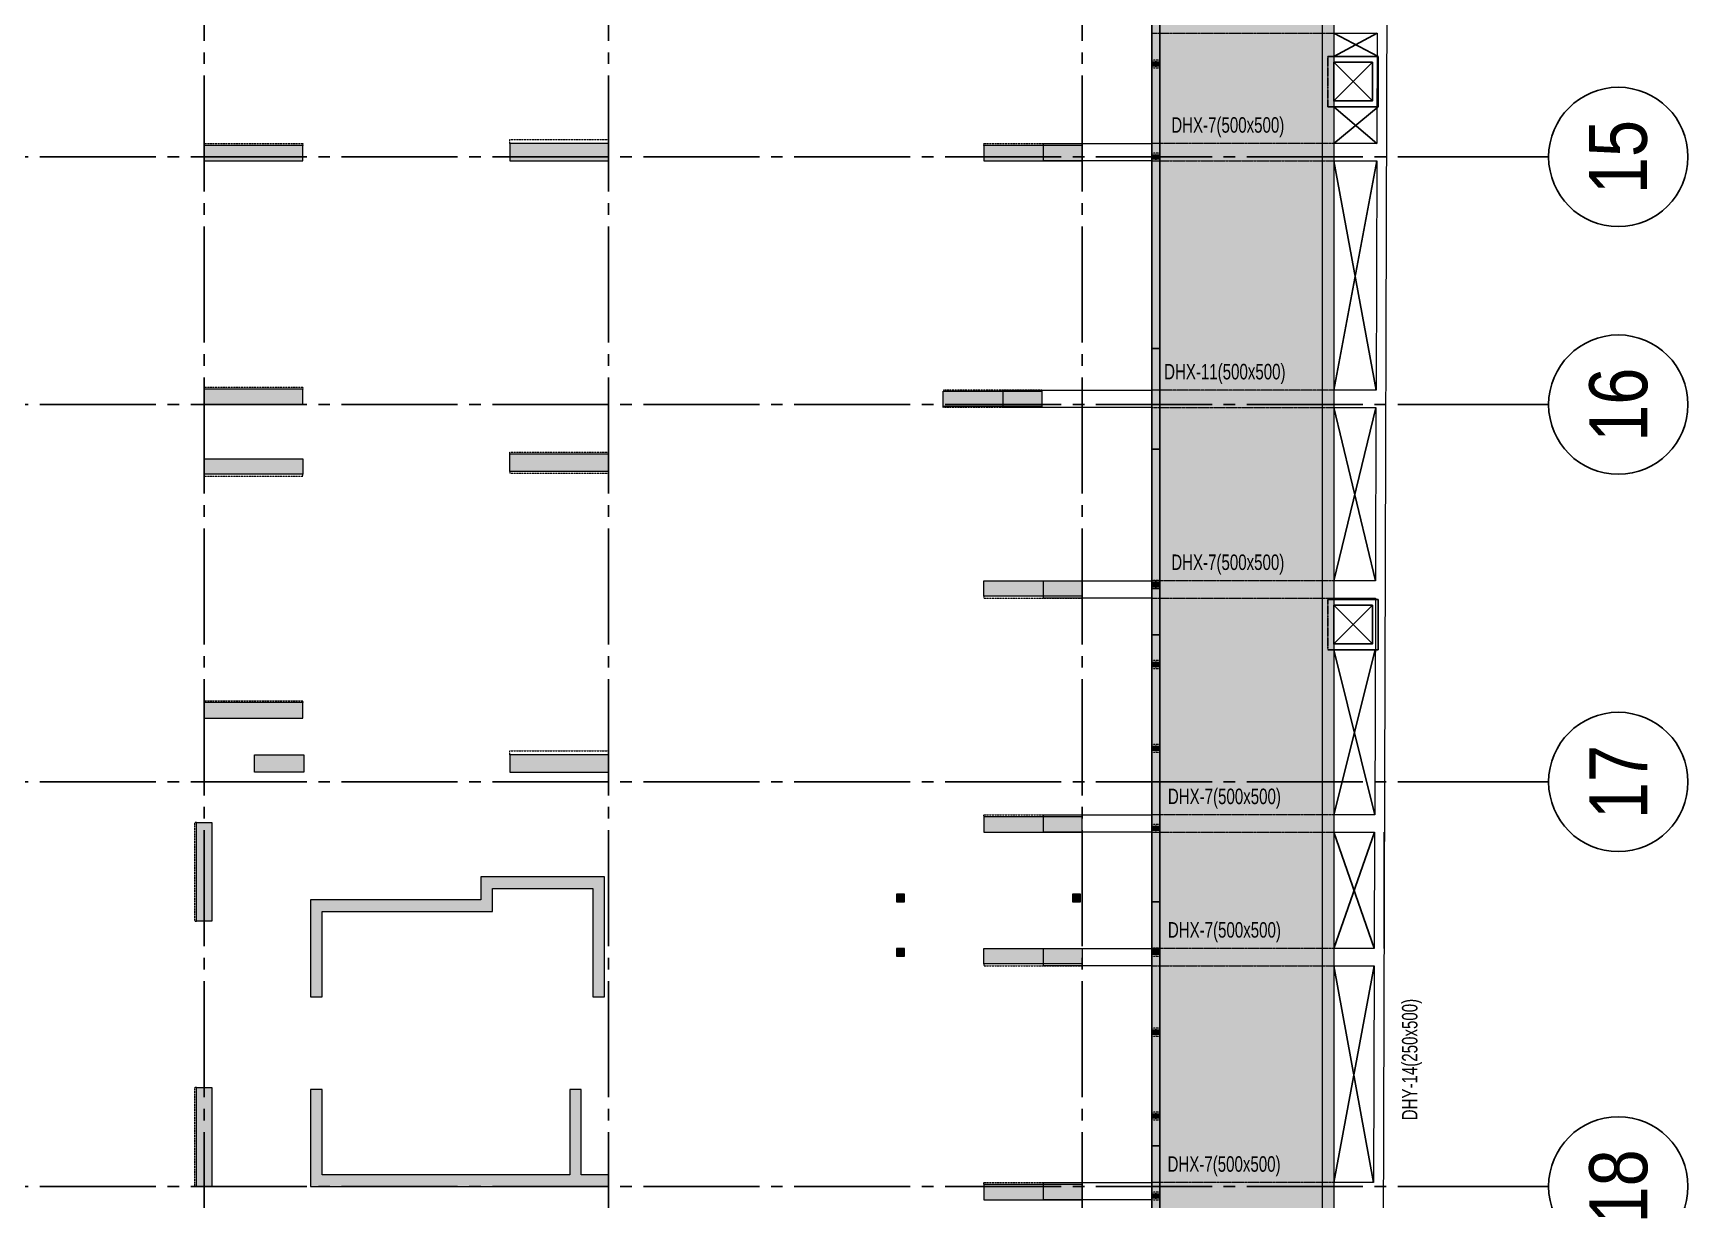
# Model space of a CAD drawing. Header units: millimetres. Extents: x 397144 to 10081729, y 99180 to 1327802.
# Drawn here: x 5022320 to 5065093, y 480210 to 510360 of the extents above; entities that cross this region are included whole.
import ezdxf
from ezdxf.enums import TextEntityAlignment as Align

# ---------------------------------------------------------------- set-up
doc = ezdxf.new("R2010")
doc.units = ezdxf.units.MM
for name, pattern in [('CHG_XX_Cot_Tang 1$0$CENTER', [20.2, 12.7, -2.5, 2.5, -2.5]), ('CHG_XX_Cot_Tang 1$0$CENTER2', [28.575, 19.05, -3.175, 3.175, -3.175]), ('CHG_XX_Cot_Tang 1$0$HIDDEN', [0.375, 0.25, -0.125]), ('CHG_XX_Cot_Tang 1$0$MB_Luoi truc$0$HTT Hidden 21', [3, 2, -1]), ('CHG_XX_Damsan_Tang 1_-0.150$0$HIDDEN', [0.375, 0.25, -0.125]), ('CHG_XX_Damsan_Tang 1_-0.150$0$HTT Hidden 10.5', [1.5, 1, -0.5]), ('CHG_XX_Luoi truc$0$MB_Luoi truc$0$Center101', [13, 10, -1, 1, -1])]:
    doc.linetypes.add(name, pattern=pattern)
doc.layers.get('0').update_dxf_attribs({"linetype": 'CONTINUOUS'})
doc.layers.get('Defpoints').update_dxf_attribs({"color": 12, "linetype": 'CONTINUOUS'})
for name, color, linetype in [("CHG_XX_Cot_Tang 1$0$'S_Concrete_Center_1", 8, 'CHG_XX_Cot_Tang 1$0$CENTER2'), ("CHG_XX_Cot_Tang 1$0$'S_Steel_ Bold", 8, 'CONTINUOUS'), ('CHG_XX_Cot_Tang 1$0$Vach VH3', 3, 'CONTINUOUS'), ("CHG_XX_Damsan_Tang 1_-0.150$0$'S_General_Hatch_8", 8, 'CONTINUOUS'), ('CHG_XX_Damsan_Tang 1_-0.150$0$DTE-H-GDRAIN WATER', 1, 'CHG_XX_Damsan_Tang 1_-0.150$0$HTT Hidden 10.5'), ('CHG_XX_Luoi truc$0$Grid', 34, 'CONTINUOUS'), ('CHG_XX_Luoi truc$0$Grid Line', 8, 'CHG_XX_Luoi truc$0$MB_Luoi truc$0$Center101'), ('dim', 1, 'CONTINUOUS')]:
    doc.layers.add(name, color=color, linetype=linetype)
for name, color, linetype, lineweight in [("CHG_XX_Cot_Tang 1$0$'S_Steel_Cont_2 Normal", 2, 'CONTINUOUS', 25), ("CHG_XX_Cot_Tang 1$0$'S_Steel_Cont_2 Normal_Plate", 150, 'CONTINUOUS', 15), ('CHG_XX_Cot_Tang 1$0$Cot thep', 51, 'CONTINUOUS', 15), ('CHG_XX_Cot_Tang 1$0$Net thay Tuong', 3, 'CONTINUOUS', 20), ('CHG_XX_Cot_Tang 1$0$NS-Pier', 150, 'CONTINUOUS', 9), ('CHG_XX_Cot_Tang 1$0$NS-Pier @ 1', 150, 'CONTINUOUS', 9), ('CHG_XX_Cot_Tang 1$0$NS-Pier @ 100', 150, 'CONTINUOUS', 9), ('CHG_XX_Cot_Tang 1$0$NS-Pier @ 150', 150, 'CONTINUOUS', 9), ('CHG_XX_Cot_Tang 1$0$NS-Pier @ 200', 150, 'CONTINUOUS', 9), ('CHG_XX_Cot_Tang 1$0$NS-Pier @ 350', 150, 'CONTINUOUS', 9), ('CHG_XX_Cot_Tang 1$0$S_Concrete_Cont_2 Normal', 2, 'CONTINUOUS', 13), ("CHG_XX_Damsan_Tang 1_-0.150$0$'S_Concrete_Cont_2 Normal", 2, 'CONTINUOUS', 13), ("CHG_XX_Damsan_Tang 1_-0.150$0$'S_General_Hidden_1 Thin", 1, 'CHG_XX_Damsan_Tang 1_-0.150$0$HIDDEN', 18), ('TEXT', 7, 'CONTINUOUS', 15)]:
    doc.layers.add(name, color=color, linetype=linetype, lineweight=lineweight)
doc.styles.add('CHG_XX_Luoi truc$0$MB_Luoi truc$0$Grid A-F$0$VNI-HelveCB', font='VHELVCB_0.TTF')
doc.styles.add('TTP-HelCon', font='VHELVCN_0.TTF')

# ---------------------------------------------------------------- blocks, each defined once
blk = doc.blocks.new('*U882')
at = {"layer": 'CHG_XX_Cot_Tang 1$0$NS-Pier @ 1'}
h = blk.add_hatch(color=256, dxfattribs=at)
h.dxf.hatch_style = 1
h.paths.add_polyline_path([(400, 0), (0, 0), (0, -2550), (400, -2550)])
at = {"layer": 'CHG_XX_Cot_Tang 1$0$NS-Pier @ 100'}
h = blk.add_hatch(color=256, dxfattribs=at)
h.dxf.hatch_style = 1
h.paths.add_polyline_path([(400, 0), (0, 0), (0, -2550), (400, -2550)])
at = {"layer": 'CHG_XX_Cot_Tang 1$0$NS-Pier @ 150'}
h = blk.add_hatch(color=256, dxfattribs=at)
h.dxf.hatch_style = 1
h.paths.add_polyline_path([(400, 0), (0, 0), (0, -2550), (400, -2550)])
at = {"layer": 'CHG_XX_Cot_Tang 1$0$NS-Pier @ 200'}
h = blk.add_hatch(color=256, dxfattribs=at)
h.dxf.hatch_style = 1
h.paths.add_polyline_path([(400, 0), (0, 0), (0, -2550), (400, -2550)])
at = {"layer": 'CHG_XX_Cot_Tang 1$0$NS-Pier @ 350'}
h = blk.add_hatch(color=256, dxfattribs=at)
h.dxf.hatch_style = 1
h.paths.add_polyline_path([(400, 0), (0, 0), (0, -2550), (400, -2550)])
blk = doc.blocks.new('CHG_XX_Cot_Tang 1$0$Block A_C450x2250')
at = {"layer": 'CHG_XX_Cot_Tang 1$0$NS-Pier', "color": 9, "linetype": 'CHG_XX_Cot_Tang 1$0$MB_Luoi truc$0$HTT Hidden 21'}
blk.add_lwpolyline([(0, 0), (-50, 0), (-50, -2550), (0, -2550)], dxfattribs=at)
at = {"layer": 'CHG_XX_Cot_Tang 1$0$NS-Pier'}
blk.add_lwpolyline([(400, -2550), (0, -2550), (0, 0), (400, 0)], close=True, dxfattribs=at)
blk.add_blockref('*U882', (0, 0), dxfattribs=at)
blk = doc.blocks.new('*U869')
at = {"layer": "CHG_XX_Cot_Tang 1$0$'S_Steel_ Bold", "linetype": 'CHG_XX_Cot_Tang 1$0$CENTER', "ltscale": 0.05}
for p, q in [((-13, 0), (13, 0)), ((0, 13), (0, -13))]:
    blk.add_line(p, q, dxfattribs=at)
at = {"layer": "CHG_XX_Cot_Tang 1$0$'S_Steel_ Bold", "color": 1}
blk.add_circle((0, 0), 7, dxfattribs=at)
blk = doc.blocks.new('CHG_XX_Cot_Tang 1$0$A$C42BB3C5E')
at = {"color": 8, "linetype": 'CHG_XX_Cot_Tang 1$0$MB_Luoi truc$0$HTT Hidden 21'}
blk.add_lwpolyline([(-75, -113), (125, -113), (125, 87), (-75, 87)], close=True, dxfattribs=at)
at = {"layer": "CHG_XX_Cot_Tang 1$0$'S_Concrete_Center_1"}
for p, q in [((25, 63), (25, -88)), ((125, -13), (-83, -13))]:
    blk.add_line(p, q, dxfattribs=at)
at = {"layer": "CHG_XX_Cot_Tang 1$0$'S_Steel_Cont_2 Normal"}
blk.add_lwpolyline([(-37, -15, 0.414214), (-43, -21), (-43, -50), (-50, -50), (-50, 25), (-43, 25), (-43, -4, 0.414214), (-37, -10), (87, -10, 0.414214), (93, -4), (93, 25), (100, 25), (100, -50), (93, -50), (93, -21, 0.414214), (87, -15)], format="xyb", close=True, dxfattribs=at)
at = {"layer": "CHG_XX_Cot_Tang 1$0$'S_Steel_Cont_2 Normal_Plate"}
blk.add_lwpolyline([(115, 45), (115, -70), (-65, -70), (-65, 45)], close=True, dxfattribs=at)
at = {"layer": "CHG_XX_Cot_Tang 1$0$'S_Steel_ Bold"}
for p in [(-10, 20), (60, 20)]:
    blk.add_blockref('*U869', p, dxfattribs=at)
at = {"layer": "CHG_XX_Cot_Tang 1$0$'S_Steel_ Bold", "xscale": -1, "rotation": 180}
for p in [(-10, -45), (60, -45)]:
    blk.add_blockref('*U869', p, dxfattribs=at)
blk = doc.blocks.new('CHG_XX_Cot_Tang 1$0$net pergola')
at = {"layer": 'CHG_XX_Cot_Tang 1$0$Net thay Tuong', "rotation": 180}
for p in [(67057, -10262), (67057, -12662), (67057, -23712), (67057, -25779), (67057, -27946), (67057, -30012), (67057, -33212), (67057, -35279), (67057, -37446), (67057, -39512)]:
    blk.add_blockref('CHG_XX_Cot_Tang 1$0$A$C42BB3C5E', p, dxfattribs=at)
blk = doc.blocks.new('*U883')
at = {"layer": 'CHG_XX_Cot_Tang 1$0$NS-Pier @ 1'}
h = blk.add_hatch(color=256, dxfattribs=at)
h.dxf.hatch_style = 1
h.paths.add_polyline_path([(200, 0), (-200, 0), (-200, -2550), (200, -2550)])
at = {"layer": 'CHG_XX_Cot_Tang 1$0$NS-Pier @ 100'}
h = blk.add_hatch(color=256, dxfattribs=at)
h.dxf.hatch_style = 1
h.paths.add_polyline_path([(200, 0), (-200, 0), (-200, -2550), (200, -2550)])
at = {"layer": 'CHG_XX_Cot_Tang 1$0$NS-Pier @ 150'}
h = blk.add_hatch(color=256, dxfattribs=at)
h.dxf.hatch_style = 1
h.paths.add_polyline_path([(200, 0), (-200, 0), (-200, -2550), (200, -2550)])
at = {"layer": 'CHG_XX_Cot_Tang 1$0$NS-Pier @ 200'}
h = blk.add_hatch(color=256, dxfattribs=at)
h.dxf.hatch_style = 1
h.paths.add_polyline_path([(200, 0), (-200, 0), (-200, -2550), (200, -2550)])
at = {"layer": 'CHG_XX_Cot_Tang 1$0$NS-Pier @ 350'}
h = blk.add_hatch(color=256, dxfattribs=at)
h.dxf.hatch_style = 1
h.paths.add_polyline_path([(200, 0), (-200, 0), (-200, -2550), (200, -2550)])
blk = doc.blocks.new('CHG_XX_Cot_Tang 1$0$400x2250_cen')
at = {"layer": 'CHG_XX_Cot_Tang 1$0$NS-Pier', "color": 9, "linetype": 'CHG_XX_Cot_Tang 1$0$MB_Luoi truc$0$HTT Hidden 21'}
for points in [[(-200, 0), (-225, 0), (-225, -2550), (-200, -2550)], [(200, 0), (225, 0), (225, -2550), (200, -2550)]]:
    blk.add_lwpolyline(points, dxfattribs=at)
at = {"layer": 'CHG_XX_Cot_Tang 1$0$NS-Pier'}
blk.add_lwpolyline([(200, -2550), (-200, -2550), (-200, 0), (200, 0)], close=True, dxfattribs=at)
blk.add_blockref('*U883', (0, 0), dxfattribs=at)
blk = doc.blocks.new('*U885')
at = {"layer": 'CHG_XX_Cot_Tang 1$0$NS-Pier @ 1'}
h = blk.add_hatch(color=256, dxfattribs=at)
h.dxf.hatch_style = 1
h.paths.add_polyline_path([(225, 0), (-225, 0), (-225, -2550), (225, -2550)])
at = {"layer": 'CHG_XX_Cot_Tang 1$0$NS-Pier @ 100'}
h = blk.add_hatch(color=256, dxfattribs=at)
h.dxf.hatch_style = 1
h.paths.add_polyline_path([(225, 0), (-225, 0), (-225, -2550), (225, -2550)])
at = {"layer": 'CHG_XX_Cot_Tang 1$0$NS-Pier @ 150'}
h = blk.add_hatch(color=256, dxfattribs=at)
h.dxf.hatch_style = 1
h.paths.add_polyline_path([(225, 0), (-225, 0), (-225, -2550), (225, -2550)])
at = {"layer": 'CHG_XX_Cot_Tang 1$0$NS-Pier @ 200'}
h = blk.add_hatch(color=256, dxfattribs=at)
h.dxf.hatch_style = 1
h.paths.add_polyline_path([(225, 0), (-225, 0), (-225, -2550), (225, -2550)])
at = {"layer": 'CHG_XX_Cot_Tang 1$0$NS-Pier @ 350'}
h = blk.add_hatch(color=256, dxfattribs=at)
h.dxf.hatch_style = 1
h.paths.add_polyline_path([(225, 0), (-225, 0), (-225, -2550), (225, -2550)])
blk = doc.blocks.new('CHG_XX_Cot_Tang 1$0$450x2550_cen')
at = {"layer": 'CHG_XX_Cot_Tang 1$0$NS-Pier', "color": 9, "linetype": 'CHG_XX_Cot_Tang 1$0$MB_Luoi truc$0$HTT Hidden 21'}
for points in [[(-225, 0), (-275, 0), (-275, -2550), (-225, -2550)], [(225, 0), (275, 0), (275, -2550), (225, -2550)]]:
    blk.add_lwpolyline(points, dxfattribs=at)
at = {"layer": 'CHG_XX_Cot_Tang 1$0$NS-Pier'}
blk.add_lwpolyline([(225, -2550), (-225, -2550), (-225, 0), (225, 0)], close=True, dxfattribs=at)
blk.add_blockref('*U885', (0, 0), dxfattribs=at)
blk = doc.blocks.new('*U884')
at = {"layer": 'CHG_XX_Cot_Tang 1$0$NS-Pier @ 1'}
h = blk.add_hatch(color=256, dxfattribs=at)
h.dxf.hatch_style = 1
h.paths.add_polyline_path([(0, 0), (-450, 0), (-450, -2550), (0, -2550)])
at = {"layer": 'CHG_XX_Cot_Tang 1$0$NS-Pier @ 100'}
h = blk.add_hatch(color=256, dxfattribs=at)
h.dxf.hatch_style = 1
h.paths.add_polyline_path([(0, 0), (-450, 0), (-450, -2550), (0, -2550)])
at = {"layer": 'CHG_XX_Cot_Tang 1$0$NS-Pier @ 150'}
h = blk.add_hatch(color=256, dxfattribs=at)
h.dxf.hatch_style = 1
h.paths.add_polyline_path([(0, 0), (-450, 0), (-450, -2550), (0, -2550)])
at = {"layer": 'CHG_XX_Cot_Tang 1$0$NS-Pier @ 200'}
h = blk.add_hatch(color=256, dxfattribs=at)
h.dxf.hatch_style = 1
h.paths.add_polyline_path([(0, 0), (-450, 0), (-450, -2550), (0, -2550)])
at = {"layer": 'CHG_XX_Cot_Tang 1$0$NS-Pier @ 350'}
h = blk.add_hatch(color=256, dxfattribs=at)
h.dxf.hatch_style = 1
h.paths.add_polyline_path([(0, 0), (-450, 0), (-450, -2550), (0, -2550)])
blk = doc.blocks.new('CHG_XX_Cot_Tang 1$0$C550x2550')
at = {"layer": 'CHG_XX_Cot_Tang 1$0$NS-Pier', "color": 9, "linetype": 'CHG_XX_Cot_Tang 1$0$MB_Luoi truc$0$HTT Hidden 21'}
blk.add_lwpolyline([(-450, 0), (-550, 0), (-550, -2550), (-450, -2550)], dxfattribs=at)
at = {"layer": 'CHG_XX_Cot_Tang 1$0$NS-Pier'}
blk.add_lwpolyline([(0, -2550), (-450, -2550), (-450, 0), (0, 0)], close=True, dxfattribs=at)
blk.add_blockref('*U884', (0, 0), dxfattribs=at)
blk = doc.blocks.new('*U875')
at = {"layer": 'CHG_XX_Luoi truc$0$Grid Line'}
blk.add_line((0, 0), (0, 608), dxfattribs=at)
at = {"layer": 'CHG_XX_Luoi truc$0$Grid', "lineweight": -2, "style": 'CHG_XX_Luoi truc$0$MB_Luoi truc$0$Grid A-F$0$VNI-HelveCB'}
for tag, p in [('GRIDSUB', (0, 617)), ('GRID', (0, -9))]:
    blk.add_attdef(tag, text='', height=5, dxfattribs=at).set_placement(p, align=Align.MIDDLE)
blk = doc.blocks.new('*U877')
at = {"layer": 'CHG_XX_Luoi truc$0$Grid', "lineweight": -2}
blk.add_line((0, -3), (0, 0), dxfattribs=at)
blk.add_circle((0, -9), 6, dxfattribs=at)
at = {"layer": 'CHG_XX_Luoi truc$0$Grid Line'}
blk.add_line((0, 0), (0, 438), dxfattribs=at)
at = {"layer": 'CHG_XX_Luoi truc$0$Grid', "lineweight": -2, "style": 'CHG_XX_Luoi truc$0$MB_Luoi truc$0$Grid A-F$0$VNI-HelveCB'}
for tag, p in [('GRIDSUB', (0, 447)), ('GRID', (0, -9))]:
    blk.add_attdef(tag, text='', height=5, dxfattribs=at).set_placement(p, align=Align.MIDDLE)
blk = doc.blocks.new('CHG_XX_Luoi truc')
at = {"layer": 'CHG_XX_Luoi truc$0$Grid', "xscale": 300, "yscale": 300, "zscale": 300}
for p in [(76850, -12747), (87300, -12747), (99550, -12747)]:
    blk.add_blockref('*U875', p, dxfattribs=at)
at = {"layer": 'CHG_XX_Luoi truc$0$Grid'}
ref = blk.add_blockref('*U877', (110703, 38850), dxfattribs=dict(at, xscale=300.0000000000013, yscale=300.0000000000013, zscale=300.0000000000013, rotation=90))
ref.add_attrib('GRID', '15', dxfattribs={"lineweight": -2, "height": 1500, "rotation": 90, "style": 'CHG_XX_Luoi truc$0$MB_Luoi truc$0$Grid A-F$0$VNI-HelveCB'}).set_placement((113403, 38850), align=Align.MIDDLE)
ref = blk.add_blockref('*U877', (110703, 32450), dxfattribs=dict(at, xscale=300.0000000000013, yscale=300.0000000000013, zscale=300.0000000000013, rotation=90))
ref.add_attrib('GRID', '16', dxfattribs={"lineweight": -2, "height": 1500, "rotation": 90, "style": 'CHG_XX_Luoi truc$0$MB_Luoi truc$0$Grid A-F$0$VNI-HelveCB'}).set_placement((113403, 32450), align=Align.MIDDLE)
ref = blk.add_blockref('*U877', (110703, 22700), dxfattribs=dict(at, xscale=300.0000000000013, yscale=300.0000000000013, zscale=300.0000000000013, rotation=90))
ref.add_attrib('GRID', '17', dxfattribs={"lineweight": -2, "height": 1500, "rotation": 90, "style": 'CHG_XX_Luoi truc$0$MB_Luoi truc$0$Grid A-F$0$VNI-HelveCB'}).set_placement((113403, 22700), align=Align.MIDDLE)
ref = blk.add_blockref('*U877', (110703, 12250), dxfattribs=dict(at, xscale=300.0000000000013, yscale=300.0000000000013, zscale=300.0000000000013, rotation=90))
ref.add_attrib('GRID', '18', dxfattribs={"lineweight": -2, "height": 1500, "rotation": 90, "style": 'CHG_XX_Luoi truc$0$MB_Luoi truc$0$Grid A-F$0$VNI-HelveCB'}).set_placement((113403, 12250), align=Align.MIDDLE)
blk = doc.blocks.new('CHG_XX_Cot_Tang 1$0$cot thong gio')
at = {"layer": 'CHG_XX_Cot_Tang 1$0$S_Concrete_Cont_2 Normal', "color": 3, "ltscale": 0.8}
blk.add_lwpolyline([(-100, -70), (100, -70), (100, 130), (-100, 130)], close=True, dxfattribs=at)
blk.add_solid([(-100, 130), (-100, -70), (100, 130), (100, -70)], dxfattribs=at)
blk = doc.blocks.new('*U888')
at = {"layer": 'CHG_XX_Cot_Tang 1$0$NS-Pier @ 1'}
h = blk.add_hatch(color=256, dxfattribs=at)
h.dxf.hatch_style = 1
h.paths.add_polyline_path([(78150, 23400), (78150, 22950), (79425, 22950), (79425, 23400)])
at = {"layer": 'CHG_XX_Cot_Tang 1$0$NS-Pier @ 150'}
h = blk.add_hatch(color=256, dxfattribs=at)
h.dxf.hatch_style = 1
h.paths.add_polyline_path([(78150, 23400), (78150, 22950), (79425, 22950), (79425, 23400)])
blk = doc.blocks.new('CHG_XX_Cot_Tang 1')
at = {"layer": 'CHG_XX_Cot_Tang 1$0$NS-Pier'}
h = blk.add_hatch(color=256, dxfattribs=at)
h.dxf.hatch_style = 1
h.paths.add_polyline_path([(84300, 19950), (86900, 19950), (86900, 17150), (87200, 17150), (87200, 20250), (84000, 20250), (84000, 19650), (79600, 19650), (79600, 17150), (79900, 17150), (79900, 19350), (84300, 19350)])
h = blk.add_hatch(color=256, dxfattribs=at)
h.dxf.hatch_style = 1
h.paths.add_polyline_path([(87300, 12550), (86600, 12550), (86600, 14750), (86300, 14750), (86300, 12550), (79900, 12550), (79900, 14750), (79600, 14750), (79600, 12250), (87300, 12250)])
at = {"layer": 'CHG_XX_Cot_Tang 1$0$NS-Pier', "linetype": 'Continuous', "ltscale": 5}
blk.add_lwpolyline([(-300, 85450), (-10900, 85450), (-10900, 163400), (99639.2, 163400), (106050, 158254.3), (106050, -6022), (103575.5, -9000), (32350, -9000), (32350, 84050), (-300, 84050)], close=True, dxfattribs=at)
at = {"layer": 'CHG_XX_Cot_Tang 1$0$NS-Pier', "linetype": 'CHG_XX_Cot_Tang 1$0$HIDDEN', "ltscale": 5}
blk.add_lwpolyline([(32650, 84350), (0, 84350), (0, 85750), (-10600, 85750), (-10600, 163100), (99533.7, 163100), (105750, 158110.4), (105750, -5913.6), (103434.7, -8700), (32650, -8700), (32650, 84350), (32650, -8700), (103404.7, -8700)], dxfattribs=at)
at = {"layer": 'CHG_XX_Cot_Tang 1$0$NS-Pier'}
blk.add_lwpolyline([(79425, 23400), (79425, 22950), (78150, 22950), (78150, 23400)], close=True, dxfattribs=at)
for points in [[(87200, 17150), (87200, 20250), (84000, 20250), (84000, 19650), (79600, 19650), (79600, 17150), (79900, 17150), (79900, 19350), (84300, 19350), (84300, 19950), (86900, 19950), (86900, 17150), (87200, 17150)], [(79600, 14750), (79600, 12250), (87300, 12250), (87300, 12550), (86600, 12550), (86600, 14750), (86300, 14750), (86300, 12550), (79900, 12550), (79900, 14750), (79600, 14750)]]:
    blk.add_lwpolyline(points, dxfattribs=at)
at = {"layer": 'CHG_XX_Cot_Tang 1$0$Vach VH3'}
for p, q in [((101350, 50233.2), (101350, -1800)), ((101550, 50315.8), (101550, -2000)), ((101350, 33900), (101550, 33900)), ((101350, 31300), (101550, 31300)), ((101350, 27700), (101550, 27700)), ((101350, 26500), (101550, 26500)), ((101350, 19600), (101550, 19600)), ((101350, 18400), (101550, 18400)), ((101350, 13300), (101550, 13300))]:
    blk.add_line(p, q, dxfattribs=at)
at = {"layer": 'CHG_XX_Cot_Tang 1$0$Cot thep'}
blk.add_blockref('CHG_XX_Cot_Tang 1$0$net pergola', (34418.2, 51500), dxfattribs=at)
at = {"layer": 'CHG_XX_Cot_Tang 1$0$NS-Pier'}
for name, p in [('CHG_XX_Luoi truc', (0, 0)), ('*U888', (0, 0)), ('CHG_XX_Cot_Tang 1$0$Block A_C450x2250', (76650, 21650)), ('CHG_XX_Cot_Tang 1$0$Block A_C450x2250', (76650, 14800))]:
    blk.add_blockref(name, p, dxfattribs=at)
at = {"layer": 'CHG_XX_Cot_Tang 1$0$NS-Pier', "xscale": -1, "rotation": 90}
for p in [(76850, 39150), (97000, 39150), (76850, 32850), (76850, 24750), (97000, 21800), (97000, 12300)]:
    blk.add_blockref('CHG_XX_Cot_Tang 1$0$Block A_C450x2250', p, dxfattribs=at)
at = {"layer": 'CHG_XX_Cot_Tang 1$0$NS-Pier', "color": 8, "linetype": 'CHG_XX_Cot_Tang 1$0$MB_Luoi truc$0$HTT Hidden 21', "rotation": 270}
blk.add_blockref('CHG_XX_Cot_Tang 1$0$400x2250_cen', (98500, 32600), dxfattribs=at)
at = {"layer": 'CHG_XX_Cot_Tang 1$0$NS-Pier', "rotation": 90.00000000000001}
for p in [(76850, 30650), (97000, 27500), (97000, 18000)]:
    blk.add_blockref('CHG_XX_Cot_Tang 1$0$Block A_C450x2250', p, dxfattribs=at)
at = {"layer": 'CHG_XX_Cot_Tang 1$0$S_Concrete_Cont_2 Normal'}
for p in [(94850, 19669.6), (99400, 19670), (94850, 18270)]:
    blk.add_blockref('CHG_XX_Cot_Tang 1$0$cot thong gio', p, dxfattribs=at)
at = {"layer": 'Defpoints', "color": 8, "linetype": 'CHG_XX_Cot_Tang 1$0$MB_Luoi truc$0$HTT Hidden 21', "xscale": -1, "rotation": 90}
for p in [(84750, 38750), (84750, 22950)]:
    blk.add_blockref('CHG_XX_Cot_Tang 1$0$C550x2550', p, dxfattribs=at)
at = {"layer": 'Defpoints', "color": 8, "linetype": 'CHG_XX_Cot_Tang 1$0$MB_Luoi truc$0$HTT Hidden 21', "rotation": 90}
blk.add_blockref('CHG_XX_Cot_Tang 1$0$450x2550_cen', (84750, 30950), dxfattribs=at)
blk = doc.blocks.new('CHG_XX_Damsan_Tang 1_-0.150$0$ho ga nuoc mua')
at = {"layer": 'CHG_XX_Damsan_Tang 1_-0.150$0$DTE-H-GDRAIN WATER', "color": 2, "linetype": 'Continuous', "ltscale": 0.5}
for p, q in [((-650, -650), (-650, 650)), ((-650, 650), (650, 650)), ((-500, 500), (500, -500)), ((-500, -500), (500, 500)), ((650, 650), (650, -650))]:
    blk.add_line(p, q, dxfattribs=at)
at = {"layer": 'CHG_XX_Damsan_Tang 1_-0.150$0$DTE-H-GDRAIN WATER'}
blk.add_line((650, -650), (-650, -650), dxfattribs=at)
at = {"layer": 'CHG_XX_Damsan_Tang 1_-0.150$0$DTE-H-GDRAIN WATER', "color": 2, "linetype": 'Continuous', "ltscale": 0.5, "flags": 128}
blk.add_lwpolyline([(-500, -500), (-500, 500), (500, 500), (500, -500)], close=True, dxfattribs=at)
blk = doc.blocks.new('CHG_XX_Damsan_Tang 1_-0.150$0$A$C1d321f71')
at = {"layer": 'CHG_XX_Damsan_Tang 1_-0.150$0$DTE-H-GDRAIN WATER', "rotation": 270}
for p in [(106550, 39896), (106550, 25865)]:
    blk.add_blockref('CHG_XX_Damsan_Tang 1_-0.150$0$ho ga nuoc mua', p, dxfattribs=at)
blk = doc.blocks.new('CHG_XX_Damsan_Tang 1_-0.150')
at = {"layer": "CHG_XX_Damsan_Tang 1_-0.150$0$'S_General_Hatch_8", "ltscale": 0.8}
h = blk.add_hatch(dxfattribs=at)
h.set_pattern_fill('DOTS', color=256, scale=111)
h.paths.add_polyline_path([(106050, -5976.14464), (101350, -5976.14464), (101350, 50233.18214), (106050, 50233.18214)])
at = {"layer": "CHG_XX_Damsan_Tang 1_-0.150$0$'S_Concrete_Cont_2 Normal", "ltscale": 0.8}
for p, q in [((107493.98537, 65199.99391), (107253.70306, -10525.68853)), ((106050, 42048.52746), (107170.52196, 42048.17735)), ((107170.52196, 42048.17735), (107161.47874, 39198.18134)), ((107161.47874, 39198.18134), (106050, 39198.52927)), ((106050, 38748.52746), (107160.05086, 38748.18062)), ((107160.05086, 38748.18062), (107141.24941, 32822.84741)), ((107141.24941, 32822.84741), (106058.65169, 32823.24982)), ((106050, 32373.25166), (107139.82153, 32372.84729)), ((107139.82153, 32372.84729), (107125.62317, 27898.19257)), ((107125.62317, 27898.19257), (106050, 27898.52927)), ((106050, 27448.52746), (107124.19529, 27448.19183)), ((107124.19529, 27448.19183), (107106.42617, 21848.19858)), ((107106.42617, 21848.19858), (106050, 21848.52927)), ((106050.00174, 21398.52746), (107104.99829, 21398.19782)), ((107104.99829, 21398.19782), (107095.47911, 18398.202)), ((107345.22488, 21398.12276), (107340.95637, 18398.12516)), ((107095.47911, 18398.202), (106050, 18398.52927)), ((106050, 17948.52746), (107094.05123, 17948.20124)), ((107094.05123, 17948.20124), (107076.2821, 12348.20801)), ((107076.2821, 12348.20801), (106050.0003, 12348.52927))]:
    blk.add_line(p, q, dxfattribs=at)
at = {"layer": "CHG_XX_Damsan_Tang 1_-0.150$0$'S_Concrete_Cont_2 Normal", "ltscale": 10, "flags": 128}
for points in [[(101349.97242, 38749.99598), (98549.99979, 38749.99791), (98550.00021, 39200.00209), (101349.9724, 39200.00051)], [(101350.00001, 32374.99553), (97499.99979, 32374.99791), (97500.00021, 32825.00209), (101350, 32825.00006)], [(101349.97242, 27449.99598), (98549.99979, 27449.99791), (98550.00021, 27900.00209), (101349.9724, 27900.00051)], [(101349.97242, 21399.99598), (98549.99979, 21399.99791), (98550.00021, 21850.00209), (101349.9724, 21850.00051)], [(101349.97242, 17949.99598), (98549.99979, 17949.99791), (98550.00021, 18400.00209), (101349.9724, 18400.00051)], [(101349.97242, 11899.99598), (98549.99979, 11899.99791), (98550.00021, 12350.00209), (101349.9724, 12350.00051)]]:
    blk.add_lwpolyline(points, dxfattribs=at)
at = {"layer": "CHG_XX_Damsan_Tang 1_-0.150$0$'S_General_Hatch_8", "ltscale": 0.8}
for p, q in [((106050, 41446.45066), (107170.52196, 42048.17735)), ((106050.00674, 42048.52746), (107200, 41446.45066)), ((107200, 40146.45066), (106049.99217, 39198.52927)), ((106050, 40146.45066), (107161.47874, 39198.18134)), ((107160.05277, 38748.78094), (106050, 32823.24982)), ((107141.25137, 32823.46442), (106050, 38748.52746)), ((107139.8045, 32367.47984), (106050, 27898.52927)), ((107125.62317, 27898.19257), (106050.00928, 32373.25165)), ((107106.42834, 21848.88345), (106050, 26114.93286)), ((107119.96478, 26114.93286), (106050, 21848.52927)), ((107104.99829, 21398.19782), (106050, 18398.52927)), ((107095.49434, 18402.99954), (106050.00781, 21398.52746)), ((107094.05347, 17948.90563), (106050.0003, 12348.52927)), ((107076.2821, 12348.20801), (106050.00781, 17948.52746))]:
    blk.add_line(p, q, dxfattribs=at)
at = {"layer": "CHG_XX_Damsan_Tang 1_-0.150$0$'S_General_Hidden_1 Thin", "ltscale": 10}
for p, q in [((101350, 42049.99598), (106050, 42048.52746)), ((106050, 39198.52927), (101350, 39200.00051)), ((101350, 38749.99598), (106050, 38748.52746)), ((106058.65169, 32823.24982), (101350.0276, 32825.00006)), ((101350.0276, 32374.99553), (106049.99419, 32373.25166)), ((106050, 27898.52927), (101350, 27900.00051)), ((101350, 27449.99598), (106050, 27448.52746)), ((106049.99285, 21848.52927), (101350, 21850.00051)), ((101350, 21399.99598), (106050.00174, 21398.52746)), ((106050, 18398.52927), (101350, 18400.00051)), ((101350, 17949.99598), (106050, 17948.52746)), ((106050.0003, 12348.52927), (101350, 12350.00051))]:
    blk.add_line(p, q, dxfattribs=at)
at = {"layer": "CHG_XX_Damsan_Tang 1_-0.150$0$'S_General_Hatch_8", "ltscale": 0.8}
for name, p in [('CHG_XX_Cot_Tang 1', (0, 0)), ('CHG_XX_Damsan_Tang 1_-0.150$0$A$C1d321f71', (0, 899.97721))]:
    blk.add_blockref(name, p, dxfattribs=at)

msp = doc.modelspace()

# ---------------------------------------------------------------- block references
at = {"layer": 'dim', "ltscale": 1500}
msp.add_blockref('CHG_XX_Damsan_Tang 1_-0.150', (4949890.3198, 468310.40972), dxfattribs=at)

# ---------------------------------------------------------------- texts
at = {"layer": 'TEXT', "color": 6, "style": 'TTP-HelCon', "width": 0.85}
for s, p in [('DHX-7(500x500)', (5051739.13892, 507787.66326)), ('DHX-11(500x500)', (5051554.14655, 501412.66326)), ('DHX-7(500x500)', (5051739.13892, 496487.66326)), ('DHX-7(500x500)', (5051651.52414, 490437.66326)), ('DHX-7(500x500)', (5051651.52414, 486987.66326)), ('DHX-7(500x500)', (5051642.73892, 480937.66326))]:
    msp.add_text(s, height=400, dxfattribs=at).set_placement(p)
msp.add_text('DHY-14(250x500)', height=400, rotation=90, dxfattribs=at).set_placement((5058102.47778, 482266.87379))

doc.saveas('drawing.dxf')
